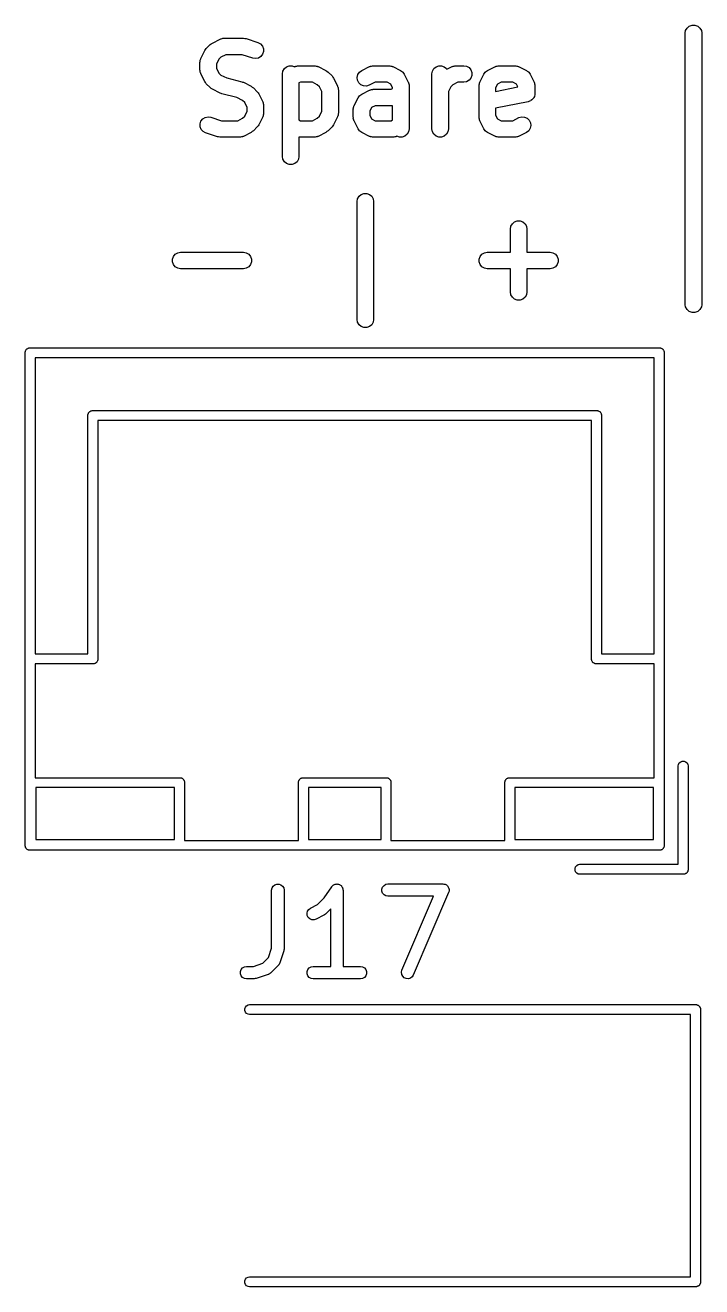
# Model space of a CAD drawing. Extents: x 100.8 to 195, y -113.5 to -35.1.
# Drawn here: x 167.68 to 175.88, y -50.41 to -35.12 of the extents above; entities that cross this region are included whole.
import ezdxf

# ---------------------------------------------------------------- set-up
doc = ezdxf.new("R2010")
doc.units = 0
doc.header["$MEASUREMENT"] = 0
doc.layers.add('BLACK', color=7, linetype='CONTINUOUS')

msp = doc.modelspace()

# ---------------------------------------------------------------- linework, layer by layer
at = {"layer": 'BLACK', "linetype": 'CONTINUOUS'}
for p, q in [((175.68, -35.1853), (175.697, -35.1547)), ((175.697, -35.1547), (175.724, -35.1321)), ((175.724, -35.1321), (175.757, -35.12)), ((175.757, -35.12), (175.793, -35.12)), ((175.793, -35.12), (175.826, -35.1321)), ((175.826, -35.1321), (175.853, -35.1547)), ((175.853, -35.1547), (175.87, -35.1853)), ((169.947, -35.3356), (170.042, -35.2879)), ((170.042, -35.2879), (170.048, -35.2863)), ((170.048, -35.2863), (170.053, -35.2834)), ((170.053, -35.2834), (170.064, -35.2814)), ((170.064, -35.2814), (170.075, -35.278)), ((170.075, -35.278), (170.081, -35.2784)), ((170.081, -35.2784), (170.087, -35.2774)), ((170.087, -35.2774), (170.325, -35.2774)), ((170.325, -35.2774), (170.341, -35.2802)), ((170.341, -35.2802), (170.357, -35.2825)), ((170.357, -35.2825), (170.499, -35.3301)), ((175.675, -35.2113), (175.68, -35.1853)), ((175.675, -38.5087), (175.675, -35.2113)), ((175.87, -35.1853), (175.875, -35.2113)), ((175.875, -35.2113), (175.875, -38.5087)), ((169.807, -35.5231), (169.855, -35.4279)), ((169.855, -35.4279), (169.864, -35.415)), ((169.864, -35.415), (169.873, -35.4019)), ((169.873, -35.4019), (169.921, -35.3543)), ((169.921, -35.3543), (169.934, -35.3451)), ((169.934, -35.3451), (169.947, -35.3356)), ((170.499, -35.3301), (170.53, -35.3467)), ((170.53, -35.3467), (170.553, -35.3727)), ((170.556, -35.4726), (170.534, -35.4998)), ((170.553, -35.3727), (170.566, -35.405)), ((170.567, -35.4397), (170.556, -35.4726)), ((170.566, -35.405), (170.567, -35.4397)), ((169.796, -35.5679), (169.797, -35.5622)), ((169.796, -35.6631), (169.796, -35.5679)), ((169.797, -35.5564), (169.8, -35.5452)), ((169.797, -35.5622), (169.797, -35.5564)), ((169.8, -35.5452), (169.802, -35.5337)), ((169.802, -35.5337), (169.805, -35.5287)), ((169.805, -35.5287), (169.807, -35.5231)), ((170.026, -35.5319), (169.996, -35.5915)), ((169.996, -35.5915), (169.996, -35.6395)), ((170.051, -35.5072), (170.026, -35.5319)), ((170.111, -35.4774), (170.051, -35.5072)), ((170.309, -35.4774), (170.111, -35.4774)), ((170.436, -35.5199), (170.309, -35.4774)), ((170.471, -35.525), (170.436, -35.5199)), ((170.505, -35.518), (170.471, -35.525)), ((170.534, -35.4998), (170.505, -35.518)), ((170.82, -35.6464), (170.846, -35.6241)), ((170.846, -35.6241), (170.879, -35.6122)), ((170.879, -35.6122), (170.914, -35.6122)), ((170.914, -35.6122), (170.943, -35.623)), ((170.943, -35.623), (170.947, -35.6213)), ((170.947, -35.6213), (170.952, -35.6196)), ((170.952, -35.6196), (170.957, -35.6167)), ((170.957, -35.6167), (170.969, -35.6147)), ((170.969, -35.6147), (170.98, -35.6114)), ((170.98, -35.6114), (170.986, -35.6117)), ((170.986, -35.6117), (170.992, -35.6107)), ((170.992, -35.6107), (171.182, -35.6107)), ((171.182, -35.6107), (171.188, -35.6117)), ((171.188, -35.6117), (171.194, -35.6114)), ((171.194, -35.6114), (171.205, -35.6147)), ((171.205, -35.6147), (171.216, -35.6167)), ((171.216, -35.6167), (171.221, -35.6196)), ((171.221, -35.6196), (171.227, -35.6213)), ((171.227, -35.6213), (171.322, -35.6689)), ((171.756, -35.6689), (171.852, -35.6213)), ((171.852, -35.6213), (171.857, -35.6196)), ((171.857, -35.6196), (171.862, -35.6167)), ((171.862, -35.6167), (171.874, -35.6147)), ((171.874, -35.6147), (171.885, -35.6114)), ((171.885, -35.6114), (171.891, -35.6117)), ((171.891, -35.6117), (171.896, -35.6107)), ((171.896, -35.6107), (172.087, -35.6107)), ((172.087, -35.6107), (172.093, -35.6117)), ((172.093, -35.6117), (172.098, -35.6114)), ((172.098, -35.6114), (172.11, -35.6147)), ((172.11, -35.6147), (172.121, -35.6167)), ((172.121, -35.6167), (172.126, -35.6196)), ((172.126, -35.6196), (172.132, -35.6213)), ((172.132, -35.6213), (172.227, -35.6689)), ((172.629, -35.6464), (172.656, -35.6241)), ((172.656, -35.6241), (172.689, -35.6122)), ((172.689, -35.6122), (172.723, -35.6122)), ((172.723, -35.6122), (172.756, -35.6241)), ((172.756, -35.6241), (172.783, -35.6464)), ((172.787, -35.6537), (172.852, -35.6213)), ((172.852, -35.6213), (172.857, -35.6196)), ((172.857, -35.6196), (172.862, -35.6167)), ((172.862, -35.6167), (172.874, -35.6147)), ((172.874, -35.6147), (172.885, -35.6114)), ((172.885, -35.6114), (172.891, -35.6117)), ((172.891, -35.6117), (172.896, -35.6107)), ((172.896, -35.6107), (172.992, -35.6107)), ((172.992, -35.6107), (173.026, -35.6167)), ((173.026, -35.6167), (173.056, -35.6341)), ((173.28, -35.6689), (173.376, -35.6213)), ((173.376, -35.6213), (173.381, -35.6196)), ((173.381, -35.6196), (173.386, -35.6167)), ((173.386, -35.6167), (173.398, -35.6147)), ((173.398, -35.6147), (173.409, -35.6114)), ((173.409, -35.6114), (173.415, -35.6117)), ((173.415, -35.6117), (173.42, -35.6107)), ((173.42, -35.6107), (173.611, -35.6107)), ((173.611, -35.6107), (173.616, -35.6117)), ((173.616, -35.6117), (173.622, -35.6114)), ((173.622, -35.6114), (173.633, -35.6147)), ((173.633, -35.6147), (173.645, -35.6167)), ((173.645, -35.6167), (173.65, -35.6196)), ((173.65, -35.6196), (173.655, -35.6213)), ((173.655, -35.6213), (173.751, -35.6689)), ((169.797, -35.6688), (169.796, -35.6631)), ((169.797, -35.6745), (169.797, -35.6688)), ((169.8, -35.6858), (169.797, -35.6745)), ((169.802, -35.6973), (169.8, -35.6858)), ((169.805, -35.7023), (169.802, -35.6973)), ((169.807, -35.7078), (169.805, -35.7023)), ((169.855, -35.8031), (169.807, -35.7078)), ((169.996, -35.6395), (170.026, -35.6991)), ((170.026, -35.6991), (170.051, -35.7238)), ((170.051, -35.7238), (170.122, -35.7592)), ((170.122, -35.7592), (170.302, -35.8042)), ((170.796, -35.7107), (170.802, -35.6765)), ((170.796, -36.7107), (170.796, -35.7107)), ((170.802, -35.6765), (170.82, -35.6464)), ((171.322, -35.6689), (171.335, -35.6784)), ((171.335, -35.6784), (171.348, -35.6876)), ((171.348, -35.6876), (171.396, -35.7352)), ((171.396, -35.7352), (171.405, -35.7484)), ((171.405, -35.7484), (171.414, -35.7612)), ((171.414, -35.7612), (171.462, -35.8565)), ((171.701, -35.7523), (171.709, -35.7186)), ((171.705, -35.7868), (171.701, -35.7523)), ((171.709, -35.7186), (171.729, -35.6896)), ((171.729, -35.6896), (171.756, -35.6689)), ((172.227, -35.6689), (172.239, -35.6776)), ((172.239, -35.6776), (172.251, -35.6857)), ((172.251, -35.6857), (172.253, -35.6879)), ((172.253, -35.6879), (172.255, -35.6896)), ((172.255, -35.6896), (172.263, -35.7018)), ((172.263, -35.7018), (172.272, -35.7136)), ((172.272, -35.7136), (172.319, -35.8088)), ((172.606, -35.7107), (172.612, -35.6765)), ((172.606, -36.3774), (172.606, -35.7107)), ((172.612, -35.6765), (172.629, -35.6464)), ((172.783, -35.6464), (172.787, -35.6537)), ((173.056, -35.6341), (173.078, -35.6607)), ((173.078, -35.7607), (173.056, -35.7873)), ((173.078, -35.6607), (173.09, -35.6933)), ((173.09, -35.7281), (173.078, -35.7607)), ((173.09, -35.6933), (173.09, -35.7281)), ((173.188, -35.8088), (173.236, -35.7136)), ((173.236, -35.7136), (173.244, -35.7018)), ((173.244, -35.7018), (173.252, -35.6896)), ((173.252, -35.6896), (173.255, -35.6879)), ((173.255, -35.6879), (173.256, -35.6857)), ((173.256, -35.6857), (173.268, -35.6776)), ((173.268, -35.6776), (173.28, -35.6689)), ((173.751, -35.6689), (173.762, -35.6776)), ((173.762, -35.6776), (173.775, -35.6857)), ((173.775, -35.6857), (173.776, -35.6879)), ((173.776, -35.6879), (173.779, -35.6896)), ((173.779, -35.6896), (173.787, -35.7018)), ((173.787, -35.7018), (173.795, -35.7136)), ((173.795, -35.7136), (173.843, -35.8088)), ((169.864, -35.8159), (169.855, -35.8031)), ((169.873, -35.829), (169.864, -35.8159)), ((169.921, -35.8767), (169.873, -35.829)), ((169.934, -35.8858), (169.921, -35.8767)), ((169.947, -35.8954), (169.934, -35.8858)), ((170.042, -35.943), (169.947, -35.8954)), ((170.302, -35.8042), (170.312, -35.8086)), ((170.312, -35.8086), (170.322, -35.8117)), ((170.322, -35.8117), (170.417, -35.8594)), ((170.417, -35.8594), (170.43, -35.8689)), ((170.43, -35.8689), (170.443, -35.8781)), ((170.443, -35.8781), (170.491, -35.9257)), ((170.491, -35.9257), (170.5, -35.9388)), ((171.015, -35.8107), (170.996, -35.8201)), ((170.996, -35.8201), (170.996, -36.268)), ((171.159, -35.8107), (171.015, -35.8107)), ((171.218, -35.8405), (171.159, -35.8107)), ((171.243, -35.8652), (171.218, -35.8405)), ((171.273, -35.9248), (171.243, -35.8652)), ((171.273, -36.1633), (171.273, -35.9248)), ((171.462, -35.8565), (171.464, -35.862)), ((171.464, -35.862), (171.467, -35.867)), ((171.467, -35.867), (171.469, -35.8785)), ((171.469, -35.8785), (171.472, -35.8898)), ((171.472, -35.8898), (171.472, -35.8955)), ((171.472, -35.8955), (171.473, -35.9012)), ((171.473, -35.9012), (171.473, -36.1869)), ((171.721, -35.8179), (171.705, -35.7868)), ((171.746, -35.8418), (171.721, -35.8179)), ((171.778, -35.8556), (171.746, -35.8418)), ((171.756, -35.9546), (171.852, -35.907)), ((171.813, -35.8577), (171.778, -35.8556)), ((171.846, -35.8478), (171.813, -35.8577)), ((171.92, -35.8107), (171.846, -35.8478)), ((171.852, -35.907), (171.857, -35.9053)), ((171.857, -35.9053), (171.862, -35.9025)), ((171.862, -35.9025), (171.874, -35.9004)), ((171.874, -35.9004), (171.885, -35.8971)), ((171.885, -35.8971), (171.891, -35.8974)), ((171.891, -35.8974), (171.896, -35.8964)), ((171.896, -35.8964), (172.111, -35.8964)), ((172.063, -35.8107), (171.92, -35.8107)), ((172.108, -35.8329), (172.063, -35.8107)), ((172.13, -35.8772), (172.108, -35.8329)), ((172.111, -35.8964), (172.13, -35.887)), ((172.13, -35.887), (172.13, -35.8772)), ((172.319, -35.8088), (172.321, -35.8144)), ((172.321, -35.8144), (172.324, -35.8194)), ((172.324, -35.8194), (172.326, -35.8309)), ((172.326, -35.8309), (172.329, -35.8421)), ((172.329, -35.8421), (172.329, -35.8479)), ((172.329, -35.8479), (172.33, -35.8536)), ((172.33, -35.8536), (172.33, -36.3774)), ((172.836, -35.8652), (172.806, -35.9248)), ((172.806, -35.9248), (172.806, -36.3774)), ((172.86, -35.8405), (172.836, -35.8652)), ((172.92, -35.8107), (172.86, -35.8405)), ((172.992, -35.8107), (172.92, -35.8107)), ((173.026, -35.8047), (172.992, -35.8107)), ((173.056, -35.7873), (173.026, -35.8047)), ((173.177, -35.8536), (173.178, -35.8479)), ((173.177, -36.2345), (173.177, -35.8536)), ((173.178, -35.8421), (173.181, -35.8309)), ((173.178, -35.8479), (173.178, -35.8421)), ((173.181, -35.8309), (173.183, -35.8194)), ((173.183, -35.8194), (173.186, -35.8144)), ((173.186, -35.8144), (173.188, -35.8088)), ((173.4, -35.8329), (173.377, -35.8772)), ((173.377, -35.9221), (173.649, -35.8678)), ((173.377, -35.8772), (173.377, -35.9221)), ((173.444, -35.8107), (173.4, -35.8329)), ((173.587, -35.8107), (173.444, -35.8107)), ((173.631, -35.8329), (173.587, -35.8107)), ((173.649, -35.8678), (173.631, -35.8329)), ((173.843, -35.8088), (173.845, -35.8144)), ((173.845, -35.8144), (173.848, -35.8194)), ((173.848, -35.8194), (173.85, -35.8309)), ((173.85, -35.8309), (173.853, -35.8421)), ((173.853, -35.8421), (173.853, -35.8479)), ((173.853, -35.8479), (173.854, -35.8536)), ((173.854, -35.8536), (173.854, -35.9488)), ((170.053, -35.9461), (170.042, -35.943)), ((170.063, -35.9506), (170.053, -35.9461)), ((170.242, -35.9955), (170.063, -35.9506)), ((170.313, -36.031), (170.242, -35.9955)), ((170.338, -36.0557), (170.313, -36.031)), ((170.368, -36.1153), (170.338, -36.0557)), ((170.5, -35.9388), (170.51, -35.9517)), ((170.51, -35.9517), (170.557, -36.0469)), ((170.557, -36.0469), (170.559, -36.0525)), ((170.559, -36.0525), (170.562, -36.0575)), ((170.562, -36.0575), (170.564, -36.069)), ((170.564, -36.069), (170.567, -36.0802)), ((170.567, -36.0802), (170.567, -36.086)), ((171.664, -36.0946), (171.712, -35.9993)), ((171.712, -35.9993), (171.72, -35.9875)), ((171.72, -35.9875), (171.729, -35.9753)), ((171.729, -35.9753), (171.731, -35.9736)), ((171.731, -35.9736), (171.732, -35.9714)), ((171.732, -35.9714), (171.745, -35.9633)), ((171.745, -35.9633), (171.756, -35.9546)), ((173.773, -36.0469), (173.377, -36.126)), ((173.788, -36.041), (173.773, -36.0469)), ((173.804, -36.0354), (173.788, -36.041)), ((173.806, -36.0342), (173.804, -36.0347)), ((173.804, -36.0347), (173.804, -36.0354)), ((173.818, -36.0235), (173.806, -36.0342)), ((173.83, -36.0131), (173.818, -36.0235)), ((173.831, -36.0121), (173.83, -36.0131)), ((173.832, -36.0113), (173.831, -36.0121)), ((173.839, -35.997), (173.832, -36.0113)), ((173.848, -35.983), (173.839, -35.997)), ((173.851, -35.9648), (173.848, -35.9809)), ((173.848, -35.9809), (173.848, -35.9819)), ((173.848, -35.9819), (173.848, -35.983)), ((173.854, -35.9488), (173.851, -35.9648)), ((169.83, -36.2549), (169.86, -36.2368)), ((169.86, -36.2368), (169.894, -36.2298)), ((169.894, -36.2298), (169.928, -36.2349)), ((169.928, -36.2349), (170.056, -36.2774)), ((170.313, -36.2476), (170.338, -36.2229)), ((170.338, -36.2229), (170.368, -36.1633)), ((170.368, -36.1633), (170.368, -36.1153)), ((170.557, -36.2316), (170.51, -36.3269)), ((170.559, -36.2261), (170.557, -36.2316)), ((170.562, -36.2211), (170.559, -36.2261)), ((170.564, -36.2096), (170.562, -36.2211)), ((170.567, -36.1983), (170.564, -36.2096)), ((170.567, -36.086), (170.568, -36.0917)), ((170.568, -36.1869), (170.567, -36.1926)), ((170.567, -36.1926), (170.567, -36.1983)), ((170.568, -36.0917), (170.568, -36.1869)), ((171.218, -36.2476), (171.243, -36.2229)), ((171.243, -36.2229), (171.273, -36.1633)), ((171.462, -36.2316), (171.414, -36.3269)), ((171.464, -36.2261), (171.462, -36.2316)), ((171.467, -36.2211), (171.464, -36.2261)), ((171.469, -36.2096), (171.467, -36.2211)), ((171.472, -36.1983), (171.469, -36.2096)), ((171.473, -36.1869), (171.472, -36.1926)), ((171.472, -36.1926), (171.472, -36.1983)), ((171.654, -36.1279), (171.658, -36.1166)), ((171.655, -36.1336), (171.654, -36.1279)), ((171.654, -36.1393), (171.655, -36.1336)), ((171.654, -36.2345), (171.654, -36.1393)), ((171.655, -36.2402), (171.654, -36.2345)), ((171.658, -36.1166), (171.66, -36.1051)), ((171.66, -36.1051), (171.662, -36.1001)), ((171.662, -36.1001), (171.664, -36.0946)), ((171.876, -36.1186), (171.854, -36.1629)), ((171.854, -36.1629), (171.854, -36.2109)), ((171.854, -36.2109), (171.876, -36.2552)), ((171.92, -36.0964), (171.876, -36.1186)), ((172.13, -36.0964), (171.92, -36.0964)), ((172.13, -36.268), (172.13, -36.0964)), ((173.178, -36.2402), (173.177, -36.2345)), ((173.377, -36.126), (173.377, -36.2109)), ((173.377, -36.2109), (173.4, -36.2552)), ((173.661, -36.2403), (173.695, -36.2304)), ((173.695, -36.2304), (173.729, -36.2325)), ((173.729, -36.2325), (173.761, -36.2463)), ((169.798, -36.3151), (169.808, -36.2821)), ((169.798, -36.3498), (169.798, -36.3151)), ((169.811, -36.3821), (169.798, -36.3498)), ((169.808, -36.2821), (169.83, -36.2549)), ((169.834, -36.4081), (169.811, -36.3821)), ((170.056, -36.2774), (170.254, -36.2774)), ((170.254, -36.2774), (170.313, -36.2476)), ((170.491, -36.3529), (170.443, -36.4005)), ((170.5, -36.3397), (170.491, -36.3529)), ((170.51, -36.3269), (170.5, -36.3397)), ((170.996, -36.268), (171.015, -36.2774)), ((171.015, -36.2774), (171.159, -36.2774)), ((171.159, -36.2774), (171.218, -36.2476)), ((171.396, -36.3529), (171.348, -36.4005)), ((171.405, -36.3397), (171.396, -36.3529)), ((171.414, -36.3269), (171.405, -36.3397)), ((171.654, -36.246), (171.655, -36.2402)), ((171.658, -36.2572), (171.654, -36.246)), ((171.66, -36.2687), (171.658, -36.2572)), ((171.662, -36.2737), (171.66, -36.2687)), ((171.664, -36.2792), (171.662, -36.2737)), ((171.712, -36.3745), (171.664, -36.2792)), ((171.72, -36.3863), (171.712, -36.3745)), ((171.729, -36.3985), (171.72, -36.3863)), ((171.876, -36.2552), (171.92, -36.2774)), ((171.92, -36.2774), (172.111, -36.2774)), ((172.111, -36.2774), (172.13, -36.268)), ((172.33, -36.3774), (172.324, -36.4116)), ((172.612, -36.4116), (172.606, -36.3774)), ((172.806, -36.3774), (172.8, -36.4116)), ((173.178, -36.246), (173.178, -36.2402)), ((173.181, -36.2572), (173.178, -36.246)), ((173.183, -36.2687), (173.181, -36.2572)), ((173.186, -36.2737), (173.183, -36.2687)), ((173.188, -36.2792), (173.186, -36.2737)), ((173.236, -36.3745), (173.188, -36.2792)), ((173.244, -36.3863), (173.236, -36.3745)), ((173.252, -36.3985), (173.244, -36.3863)), ((173.4, -36.2552), (173.444, -36.2774)), ((173.444, -36.2774), (173.587, -36.2774)), ((173.587, -36.2774), (173.661, -36.2403)), ((173.761, -36.2463), (173.786, -36.2702)), ((173.798, -36.3695), (173.779, -36.3985)), ((173.786, -36.2702), (173.802, -36.3013)), ((173.806, -36.3358), (173.798, -36.3695)), ((173.802, -36.3013), (173.806, -36.3358)), ((169.865, -36.4246), (169.834, -36.4081)), ((170.008, -36.4722), (169.865, -36.4246)), ((170.023, -36.4746), (170.008, -36.4722)), ((170.039, -36.4774), (170.023, -36.4746)), ((170.277, -36.4774), (170.039, -36.4774)), ((170.283, -36.4764), (170.277, -36.4774)), ((170.289, -36.4767), (170.283, -36.4764)), ((170.3, -36.4734), (170.289, -36.4767)), ((170.312, -36.4713), (170.3, -36.4734)), ((170.317, -36.4685), (170.312, -36.4713)), ((170.322, -36.4668), (170.317, -36.4685)), ((170.417, -36.4192), (170.322, -36.4668)), ((170.43, -36.4097), (170.417, -36.4192)), ((170.443, -36.4005), (170.43, -36.4097)), ((171.182, -36.4774), (170.996, -36.4774)), ((170.996, -36.4774), (170.996, -36.7107)), ((171.188, -36.4764), (171.182, -36.4774)), ((171.194, -36.4767), (171.188, -36.4764)), ((171.205, -36.4734), (171.194, -36.4767)), ((171.216, -36.4713), (171.205, -36.4734)), ((171.221, -36.4685), (171.216, -36.4713)), ((171.227, -36.4668), (171.221, -36.4685)), ((171.322, -36.4192), (171.227, -36.4668)), ((171.335, -36.4097), (171.322, -36.4192)), ((171.348, -36.4005), (171.335, -36.4097)), ((171.731, -36.4002), (171.729, -36.3985)), ((171.732, -36.4024), (171.731, -36.4002)), ((171.745, -36.4105), (171.732, -36.4024)), ((171.756, -36.4192), (171.745, -36.4105)), ((171.852, -36.4668), (171.756, -36.4192)), ((171.857, -36.4685), (171.852, -36.4668)), ((171.862, -36.4713), (171.857, -36.4685)), ((171.874, -36.4734), (171.862, -36.4713)), ((171.885, -36.4767), (171.874, -36.4734)), ((171.891, -36.4764), (171.885, -36.4767)), ((171.896, -36.4774), (171.891, -36.4764)), ((172.135, -36.4774), (171.896, -36.4774)), ((172.14, -36.4764), (172.135, -36.4774)), ((172.146, -36.4767), (172.14, -36.4764)), ((172.157, -36.4734), (172.146, -36.4767)), ((172.169, -36.4713), (172.157, -36.4734)), ((172.174, -36.4685), (172.169, -36.4713)), ((172.179, -36.4668), (172.174, -36.4685)), ((172.183, -36.4651), (172.179, -36.4668)), ((172.212, -36.4759), (172.183, -36.4651)), ((172.247, -36.4759), (172.212, -36.4759)), ((172.28, -36.464), (172.247, -36.4759)), ((172.306, -36.4417), (172.28, -36.464)), ((172.324, -36.4116), (172.306, -36.4417)), ((172.629, -36.4417), (172.612, -36.4116)), ((172.656, -36.464), (172.629, -36.4417)), ((172.689, -36.4759), (172.656, -36.464)), ((172.723, -36.4759), (172.689, -36.4759)), ((172.756, -36.464), (172.723, -36.4759)), ((172.783, -36.4417), (172.756, -36.464)), ((172.8, -36.4116), (172.783, -36.4417)), ((173.255, -36.4002), (173.252, -36.3985)), ((173.256, -36.4024), (173.255, -36.4002)), ((173.268, -36.4105), (173.256, -36.4024)), ((173.28, -36.4192), (173.268, -36.4105)), ((173.376, -36.4668), (173.28, -36.4192)), ((173.381, -36.4685), (173.376, -36.4668)), ((173.386, -36.4713), (173.381, -36.4685)), ((173.398, -36.4734), (173.386, -36.4713)), ((173.409, -36.4767), (173.398, -36.4734)), ((173.415, -36.4764), (173.409, -36.4767)), ((173.42, -36.4774), (173.415, -36.4764)), ((173.611, -36.4774), (173.42, -36.4774)), ((173.616, -36.4764), (173.611, -36.4774)), ((173.622, -36.4767), (173.616, -36.4764)), ((173.633, -36.4734), (173.622, -36.4767)), ((173.645, -36.4713), (173.633, -36.4734)), ((173.65, -36.4685), (173.645, -36.4713)), ((173.655, -36.4668), (173.65, -36.4685)), ((173.751, -36.4192), (173.655, -36.4668)), ((173.779, -36.3985), (173.751, -36.4192)), ((170.802, -36.7449), (170.796, -36.7107)), ((170.82, -36.775), (170.802, -36.7449)), ((170.846, -36.7973), (170.82, -36.775)), ((170.879, -36.8092), (170.846, -36.7973)), ((170.914, -36.8092), (170.879, -36.8092)), ((170.946, -36.7973), (170.914, -36.8092)), ((170.973, -36.775), (170.946, -36.7973)), ((170.99, -36.7449), (170.973, -36.775)), ((170.996, -36.7107), (170.99, -36.7449)), ((171.7, -37.2571), (171.706, -37.2229)), ((171.7, -38.6857), (171.7, -37.2571)), ((171.706, -37.2229), (171.723, -37.1929)), ((171.723, -37.1929), (171.75, -37.1705)), ((171.75, -37.1705), (171.783, -37.1587)), ((171.783, -37.1587), (171.817, -37.1587)), ((171.817, -37.1587), (171.85, -37.1705)), ((171.85, -37.1705), (171.877, -37.1929)), ((171.877, -37.1929), (171.894, -37.2229)), ((171.894, -37.2229), (171.9, -37.2571)), ((171.9, -37.2571), (171.9, -38.6857)), ((173.557, -37.5905), (173.563, -37.5563)), ((173.557, -37.8714), (173.557, -37.5905)), ((173.563, -37.5563), (173.581, -37.5262)), ((173.581, -37.5262), (173.607, -37.5039)), ((173.607, -37.5039), (173.64, -37.492)), ((173.64, -37.492), (173.675, -37.492)), ((173.675, -37.492), (173.707, -37.5039)), ((173.707, -37.5039), (173.734, -37.5262)), ((173.734, -37.5262), (173.751, -37.5563)), ((173.751, -37.5563), (173.757, -37.5905)), ((173.757, -37.5905), (173.757, -37.8714)), ((169.475, -37.9214), (169.498, -37.8948)), ((169.498, -37.8948), (169.528, -37.8775)), ((169.528, -37.8775), (169.562, -37.8714)), ((169.562, -37.8714), (170.324, -37.8714)), ((170.324, -37.8714), (170.358, -37.8775)), ((170.358, -37.8775), (170.388, -37.8948)), ((170.388, -37.8948), (170.41, -37.9214)), ((173.19, -37.9214), (173.212, -37.8948)), ((173.212, -37.8948), (173.242, -37.8775)), ((173.242, -37.8775), (173.276, -37.8714)), ((173.276, -37.8714), (173.557, -37.8714)), ((173.757, -37.8714), (174.038, -37.8714)), ((174.038, -37.8714), (174.072, -37.8775)), ((174.072, -37.8775), (174.102, -37.8948)), ((174.102, -37.8948), (174.125, -37.9214)), ((169.463, -37.9541), (169.475, -37.9214)), ((169.463, -37.9888), (169.463, -37.9541)), ((169.475, -38.0214), (169.463, -37.9888)), ((169.498, -38.048), (169.475, -38.0214)), ((169.528, -38.0654), (169.498, -38.048)), ((169.562, -38.0714), (169.528, -38.0654)), ((170.324, -38.0714), (169.562, -38.0714)), ((170.358, -38.0654), (170.324, -38.0714)), ((170.388, -38.048), (170.358, -38.0654)), ((170.41, -38.0214), (170.388, -38.048)), ((170.41, -37.9214), (170.422, -37.9541)), ((170.422, -37.9888), (170.41, -38.0214)), ((170.422, -37.9541), (170.422, -37.9888)), ((173.178, -37.9541), (173.19, -37.9214)), ((173.178, -37.9888), (173.178, -37.9541)), ((173.19, -38.0214), (173.178, -37.9888)), ((173.212, -38.048), (173.19, -38.0214)), ((173.242, -38.0654), (173.212, -38.048)), ((173.276, -38.0714), (173.242, -38.0654)), ((173.557, -38.0714), (173.276, -38.0714)), ((173.557, -38.3524), (173.557, -38.0714)), ((174.038, -38.0714), (173.757, -38.0714)), ((173.757, -38.0714), (173.757, -38.3524)), ((174.072, -38.0654), (174.038, -38.0714)), ((174.102, -38.048), (174.072, -38.0654)), ((174.125, -38.0214), (174.102, -38.048)), ((174.125, -37.9214), (174.137, -37.9541)), ((174.137, -37.9888), (174.125, -38.0214)), ((174.137, -37.9541), (174.137, -37.9888)), ((173.563, -38.3866), (173.557, -38.3524)), ((173.757, -38.3524), (173.751, -38.3866)), ((173.581, -38.4167), (173.563, -38.3866)), ((173.607, -38.439), (173.581, -38.4167)), ((173.64, -38.4509), (173.607, -38.439)), ((173.675, -38.4509), (173.64, -38.4509)), ((173.707, -38.439), (173.675, -38.4509)), ((173.734, -38.4167), (173.707, -38.439)), ((173.751, -38.3866), (173.734, -38.4167)), ((175.68, -38.5347), (175.675, -38.5087)), ((175.875, -38.5087), (175.87, -38.5347)), ((175.697, -38.5653), (175.68, -38.5347)), ((175.724, -38.5879), (175.697, -38.5653)), ((175.757, -38.6), (175.724, -38.5879)), ((175.793, -38.6), (175.757, -38.6)), ((175.826, -38.5879), (175.793, -38.6)), ((175.853, -38.5653), (175.826, -38.5879)), ((175.87, -38.5347), (175.853, -38.5653)), ((171.706, -38.7199), (171.7, -38.6857)), ((171.723, -38.75), (171.706, -38.7199)), ((171.75, -38.7723), (171.723, -38.75)), ((171.783, -38.7842), (171.75, -38.7723)), ((171.817, -38.7842), (171.783, -38.7842)), ((171.85, -38.7723), (171.817, -38.7842)), ((171.877, -38.75), (171.85, -38.7723)), ((171.894, -38.7199), (171.877, -38.75)), ((171.9, -38.6857), (171.894, -38.7199)), ((167.68, -39.0794), (167.682, -39.0744)), ((167.68, -39.0847), (167.68, -39.0794)), ((167.68, -39.0848), (167.68, -39.0847)), ((167.68, -45.0494), (167.68, -39.0848)), ((167.682, -39.0744), (167.683, -39.0692)), ((167.683, -39.0692), (167.685, -39.0645)), ((167.685, -39.0645), (167.687, -39.0595)), ((167.687, -39.0595), (167.691, -39.0555)), ((167.691, -39.0555), (167.693, -39.0508)), ((167.693, -39.0508), (167.697, -39.0474)), ((167.697, -39.0474), (167.701, -39.0433)), ((167.701, -39.0433), (167.705, -39.0407)), ((167.705, -39.0407), (167.71, -39.0372)), ((167.71, -39.0372), (167.715, -39.0354)), ((167.715, -39.0354), (167.719, -39.0327)), ((167.719, -39.0327), (167.724, -39.0318)), ((167.724, -39.0318), (167.729, -39.03)), ((167.729, -39.03), (167.735, -39.03)), ((167.735, -39.03), (167.735, -39.03)), ((167.735, -39.03), (175.365, -39.03)), ((175.365, -39.03), (175.371, -39.03)), ((175.365, -39.03), (175.365, -39.03)), ((175.371, -39.03), (175.376, -39.0318)), ((175.376, -39.0318), (175.381, -39.0327)), ((175.381, -39.0327), (175.385, -39.0354)), ((175.385, -39.0354), (175.39, -39.0372)), ((175.39, -39.0372), (175.395, -39.0407)), ((175.395, -39.0407), (175.399, -39.0433)), ((175.399, -39.0433), (175.403, -39.0474)), ((175.403, -39.0474), (175.407, -39.0508)), ((175.407, -39.0508), (175.409, -39.0555)), ((175.409, -39.0555), (175.413, -39.0595)), ((175.413, -39.0595), (175.415, -39.0645)), ((175.415, -39.0645), (175.417, -39.0692)), ((175.417, -39.0692), (175.418, -39.0744)), ((175.418, -39.0744), (175.42, -39.0794)), ((175.42, -39.0794), (175.42, -39.0847)), ((175.42, -39.0847), (175.42, -39.0848)), ((175.42, -39.0848), (175.42, -45.0652)), ((175.3, -39.15), (167.8, -39.15)), ((167.8, -39.15), (167.8, -42.74)), ((175.3, -42.74), (175.3, -39.15)), ((168.44, -39.8394), (168.442, -39.8344)), ((168.44, -39.8448), (168.44, -39.8394)), ((168.44, -42.74), (168.44, -39.8448)), ((168.442, -39.8344), (168.443, -39.8292)), ((168.443, -39.8292), (168.445, -39.8246)), ((168.445, -39.8246), (168.447, -39.8195)), ((168.447, -39.8195), (168.451, -39.8154)), ((168.451, -39.8154), (168.453, -39.8108)), ((168.453, -39.8108), (168.457, -39.8074)), ((168.457, -39.8074), (168.461, -39.8033)), ((168.461, -39.8033), (168.465, -39.8007)), ((168.465, -39.8007), (168.47, -39.7972)), ((168.47, -39.7972), (168.475, -39.7954)), ((168.475, -39.7954), (168.479, -39.7927)), ((168.479, -39.7927), (168.484, -39.7918)), ((168.484, -39.7918), (168.489, -39.79)), ((168.489, -39.79), (168.495, -39.79)), ((168.495, -39.79), (168.495, -39.79)), ((168.495, -39.79), (174.605, -39.79)), ((174.605, -39.79), (174.611, -39.79)), ((174.605, -39.79), (174.605, -39.79)), ((174.611, -39.79), (174.616, -39.7918)), ((174.616, -39.7918), (174.621, -39.7927)), ((174.621, -39.7927), (174.625, -39.7954)), ((174.625, -39.7954), (174.63, -39.7972)), ((174.63, -39.7972), (174.635, -39.8007)), ((174.635, -39.8007), (174.639, -39.8033)), ((174.639, -39.8033), (174.643, -39.8074)), ((174.643, -39.8074), (174.647, -39.8108)), ((174.647, -39.8108), (174.649, -39.8155)), ((174.649, -39.8155), (174.653, -39.8195)), ((174.653, -39.8195), (174.655, -39.8245)), ((174.655, -39.8245), (174.657, -39.8292)), ((174.657, -39.8292), (174.658, -39.8344)), ((174.658, -39.8344), (174.66, -39.8394)), ((174.66, -39.8394), (174.66, -39.8447)), ((174.66, -39.8447), (174.66, -39.8448)), ((174.66, -39.8448), (174.66, -42.74)), ((174.54, -39.91), (168.56, -39.91)), ((168.56, -39.91), (168.56, -42.8052)), ((174.54, -42.8052), (174.54, -39.91)), ((167.8, -42.74), (168.44, -42.74)), ((168.56, -42.8106), (168.558, -42.8156)), ((168.56, -42.8052), (168.56, -42.8053)), ((168.56, -42.8053), (168.56, -42.8106)), ((174.54, -42.8053), (174.54, -42.8052)), ((174.54, -42.8106), (174.54, -42.8053)), ((174.542, -42.8156), (174.54, -42.8106)), ((174.66, -42.74), (175.3, -42.74)), ((168.505, -42.86), (167.8, -42.86)), ((167.8, -42.86), (167.8, -44.24)), ((168.511, -42.86), (168.505, -42.86)), ((168.505, -42.86), (168.505, -42.86)), ((168.516, -42.8582), (168.511, -42.86)), ((168.521, -42.8573), (168.516, -42.8582)), ((168.525, -42.8546), (168.521, -42.8573)), ((168.53, -42.8528), (168.525, -42.8546)), ((168.535, -42.8493), (168.53, -42.8528)), ((168.539, -42.8467), (168.535, -42.8493)), ((168.543, -42.8426), (168.539, -42.8467)), ((168.547, -42.8392), (168.543, -42.8426)), ((168.549, -42.8345), (168.547, -42.8392)), ((168.553, -42.8305), (168.549, -42.8345)), ((168.555, -42.8255), (168.553, -42.8305)), ((168.557, -42.8208), (168.555, -42.8255)), ((168.558, -42.8156), (168.557, -42.8208)), ((174.543, -42.8208), (174.542, -42.8156)), ((174.545, -42.8255), (174.543, -42.8208)), ((174.547, -42.8305), (174.545, -42.8255)), ((174.551, -42.8345), (174.547, -42.8305)), ((174.553, -42.8392), (174.551, -42.8345)), ((174.557, -42.8426), (174.553, -42.8392)), ((174.561, -42.8467), (174.557, -42.8426)), ((174.565, -42.8493), (174.561, -42.8467)), ((174.57, -42.8528), (174.565, -42.8493)), ((174.575, -42.8546), (174.57, -42.8528)), ((174.579, -42.8573), (174.575, -42.8546)), ((174.584, -42.8582), (174.579, -42.8573)), ((174.589, -42.86), (174.584, -42.8582)), ((174.595, -42.86), (174.589, -42.86)), ((175.3, -42.86), (174.595, -42.86)), ((174.595, -42.86), (174.595, -42.86)), ((175.3, -44.24), (175.3, -42.86)), ((175.59, -44.0948), (175.593, -44.0792)), ((175.59, -45.29), (175.59, -44.0948)), ((175.593, -44.0792), (175.603, -44.0608)), ((175.603, -44.0608), (175.62, -44.0472)), ((175.62, -44.0472), (175.639, -44.04)), ((175.639, -44.04), (175.661, -44.04)), ((175.661, -44.04), (175.68, -44.0472)), ((175.68, -44.0472), (175.697, -44.0608)), ((175.697, -44.0608), (175.707, -44.0792)), ((175.707, -44.0792), (175.71, -44.0948)), ((175.71, -44.0948), (175.71, -45.3552)), ((167.8, -44.24), (169.555, -44.24)), ((169.555, -44.24), (169.555, -44.24)), ((169.555, -44.24), (169.561, -44.24)), ((169.561, -44.24), (169.566, -44.2418)), ((169.566, -44.2418), (169.571, -44.2427)), ((169.571, -44.2427), (169.575, -44.2454)), ((169.575, -44.2454), (169.58, -44.2472)), ((169.58, -44.2472), (169.585, -44.2507)), ((169.585, -44.2507), (169.589, -44.2533)), ((169.589, -44.2533), (169.593, -44.2574)), ((169.593, -44.2574), (169.597, -44.2608)), ((169.597, -44.2608), (169.599, -44.2655)), ((169.599, -44.2655), (169.603, -44.2695)), ((169.603, -44.2695), (169.605, -44.2745)), ((169.605, -44.2745), (169.607, -44.2792)), ((169.607, -44.2792), (169.608, -44.2844)), ((169.608, -44.2844), (169.61, -44.2894)), ((169.61, -44.2894), (169.61, -44.2947)), ((169.61, -44.2947), (169.61, -44.2948)), ((169.61, -44.2948), (169.61, -45)), ((170.99, -44.2894), (170.992, -44.2844)), ((170.99, -44.2947), (170.99, -44.2894)), ((170.99, -44.2948), (170.99, -44.2947)), ((170.99, -45), (170.99, -44.2948)), ((170.992, -44.2844), (170.993, -44.2792)), ((170.993, -44.2792), (170.995, -44.2745)), ((170.995, -44.2745), (170.997, -44.2695)), ((170.997, -44.2695), (171.001, -44.2655)), ((171.001, -44.2655), (171.003, -44.2608)), ((171.003, -44.2608), (171.007, -44.2574)), ((171.007, -44.2574), (171.011, -44.2533)), ((171.011, -44.2533), (171.015, -44.2507)), ((171.015, -44.2507), (171.02, -44.2472)), ((171.02, -44.2472), (171.025, -44.2454)), ((171.025, -44.2454), (171.029, -44.2427)), ((171.029, -44.2427), (171.034, -44.2418)), ((171.034, -44.2418), (171.039, -44.24)), ((171.039, -44.24), (171.045, -44.24)), ((171.045, -44.24), (171.045, -44.24)), ((171.045, -44.24), (172.055, -44.24)), ((172.055, -44.24), (172.055, -44.24)), ((172.055, -44.24), (172.061, -44.24)), ((172.061, -44.24), (172.066, -44.2418)), ((172.066, -44.2418), (172.071, -44.2427)), ((172.071, -44.2427), (172.075, -44.2454)), ((172.075, -44.2454), (172.08, -44.2472)), ((172.08, -44.2472), (172.085, -44.2507)), ((172.085, -44.2507), (172.089, -44.2533)), ((172.089, -44.2533), (172.093, -44.2574)), ((172.093, -44.2574), (172.097, -44.2608)), ((172.097, -44.2608), (172.099, -44.2655)), ((172.099, -44.2655), (172.103, -44.2695)), ((172.103, -44.2695), (172.105, -44.2745)), ((172.105, -44.2745), (172.107, -44.2792)), ((172.107, -44.2792), (172.108, -44.2844)), ((172.108, -44.2844), (172.11, -44.2894)), ((172.11, -44.2894), (172.11, -44.2947)), ((172.11, -44.2947), (172.11, -44.2948)), ((172.11, -44.2948), (172.11, -45)), ((173.49, -44.2894), (173.492, -44.2844)), ((173.49, -44.2947), (173.49, -44.2894)), ((173.49, -44.2948), (173.49, -44.2947)), ((173.49, -45), (173.49, -44.2948)), ((173.492, -44.2844), (173.493, -44.2792)), ((173.493, -44.2792), (173.495, -44.2745)), ((173.495, -44.2745), (173.497, -44.2695)), ((173.497, -44.2695), (173.501, -44.2655)), ((173.501, -44.2655), (173.503, -44.2608)), ((173.503, -44.2608), (173.507, -44.2574)), ((173.507, -44.2574), (173.511, -44.2533)), ((173.511, -44.2533), (173.515, -44.2507)), ((173.515, -44.2507), (173.52, -44.2472)), ((173.52, -44.2472), (173.525, -44.2454)), ((173.525, -44.2454), (173.529, -44.2427)), ((173.529, -44.2427), (173.534, -44.2418)), ((173.534, -44.2418), (173.539, -44.24)), ((173.539, -44.24), (173.545, -44.24)), ((173.545, -44.24), (173.545, -44.24)), ((173.545, -44.24), (175.3, -44.24)), ((167.81, -44.36), (167.81, -44.99)), ((169.49, -44.36), (167.81, -44.36)), ((169.49, -44.99), (169.49, -44.36)), ((171.11, -44.36), (171.11, -44.99)), ((171.99, -44.36), (171.11, -44.36)), ((171.99, -44.99), (171.99, -44.36)), ((173.61, -44.36), (173.61, -44.99)), ((175.29, -44.36), (173.61, -44.36)), ((175.29, -44.99), (175.29, -44.36)), ((167.68, -45.0706), (167.68, -45.0494)), ((167.682, -45.0756), (167.68, -45.0706)), ((167.683, -45.0808), (167.682, -45.0756)), ((167.685, -45.0854), (167.683, -45.0808)), ((167.687, -45.0905), (167.685, -45.0854)), ((167.691, -45.0945), (167.687, -45.0905)), ((167.693, -45.0992), (167.691, -45.0945)), ((167.697, -45.1026), (167.693, -45.0992)), ((167.701, -45.1067), (167.697, -45.1026)), ((167.81, -44.99), (169.49, -44.99)), ((169.61, -45), (170.99, -45)), ((171.11, -44.99), (171.99, -44.99)), ((172.11, -45), (173.49, -45)), ((173.61, -44.99), (175.29, -44.99)), ((175.403, -45.1026), (175.399, -45.1067)), ((175.407, -45.0992), (175.403, -45.1026)), ((175.409, -45.0945), (175.407, -45.0992)), ((175.413, -45.0905), (175.409, -45.0945)), ((175.415, -45.0855), (175.413, -45.0905)), ((175.417, -45.0808), (175.415, -45.0855)), ((175.418, -45.0756), (175.417, -45.0808)), ((175.42, -45.0706), (175.418, -45.0756)), ((175.42, -45.0652), (175.42, -45.0653)), ((175.42, -45.0653), (175.42, -45.0706)), ((167.705, -45.1093), (167.701, -45.1067)), ((167.71, -45.1128), (167.705, -45.1093)), ((167.715, -45.1146), (167.71, -45.1128)), ((167.719, -45.1173), (167.715, -45.1146)), ((167.724, -45.1182), (167.719, -45.1173)), ((167.729, -45.12), (167.724, -45.1182)), ((167.735, -45.12), (167.729, -45.12)), ((175.365, -45.12), (167.735, -45.12)), ((167.735, -45.12), (167.735, -45.12)), ((175.371, -45.12), (175.365, -45.12)), ((175.365, -45.12), (175.365, -45.12)), ((175.376, -45.1182), (175.371, -45.12)), ((175.381, -45.1173), (175.376, -45.1182)), ((175.385, -45.1146), (175.381, -45.1173)), ((175.39, -45.1128), (175.385, -45.1146)), ((175.395, -45.1093), (175.39, -45.1128)), ((175.399, -45.1067), (175.395, -45.1093)), ((174.34, -45.3394), (174.347, -45.3195)), ((174.34, -45.3606), (174.34, -45.3394)), ((174.347, -45.3805), (174.34, -45.3606)), ((174.347, -45.3195), (174.361, -45.3033)), ((174.361, -45.3967), (174.347, -45.3805)), ((174.361, -45.3033), (174.379, -45.2927)), ((174.379, -45.4073), (174.361, -45.3967)), ((174.379, -45.2927), (174.395, -45.29)), ((174.395, -45.41), (174.379, -45.4073)), ((174.395, -45.29), (175.59, -45.29)), ((175.655, -45.41), (174.395, -45.41)), ((175.661, -45.41), (175.655, -45.41)), ((175.655, -45.41), (175.655, -45.41)), ((175.666, -45.4082), (175.661, -45.41)), ((175.671, -45.4073), (175.666, -45.4082)), ((175.675, -45.4046), (175.671, -45.4073)), ((175.68, -45.4028), (175.675, -45.4046)), ((175.685, -45.3993), (175.68, -45.4028)), ((175.689, -45.3967), (175.685, -45.3993)), ((175.693, -45.3926), (175.689, -45.3967)), ((175.697, -45.3892), (175.693, -45.3926)), ((175.699, -45.3845), (175.697, -45.3892)), ((175.703, -45.3805), (175.699, -45.3845)), ((175.705, -45.3755), (175.703, -45.3805)), ((175.707, -45.3708), (175.705, -45.3755)), ((175.708, -45.3656), (175.707, -45.3708)), ((175.71, -45.3606), (175.708, -45.3656)), ((175.71, -45.3552), (175.71, -45.3553)), ((175.71, -45.3553), (175.71, -45.3606)), ((170.67, -45.5767), (170.683, -45.5542)), ((170.683, -45.5542), (170.703, -45.5374)), ((170.703, -45.5374), (170.727, -45.5285)), ((170.727, -45.5285), (170.754, -45.5285)), ((170.754, -45.5285), (170.778, -45.5374)), ((170.778, -45.5374), (170.798, -45.5542)), ((170.798, -45.5542), (170.811, -45.5767)), ((171.301, -45.6975), (171.392, -45.5608)), ((171.392, -45.5608), (171.395, -45.5578)), ((171.395, -45.5578), (171.397, -45.5542)), ((171.397, -45.5542), (171.404, -45.5484)), ((171.404, -45.5484), (171.41, -45.5419)), ((171.41, -45.5419), (171.414, -45.5401)), ((171.414, -45.5401), (171.417, -45.5374)), ((171.417, -45.5374), (171.426, -45.5344)), ((171.426, -45.5344), (171.434, -45.5304)), ((171.434, -45.5304), (171.438, -45.5299)), ((171.438, -45.5299), (171.442, -45.5285)), ((171.442, -45.5285), (171.451, -45.5285)), ((171.451, -45.5285), (171.46, -45.5275)), ((171.46, -45.5275), (171.464, -45.5285)), ((171.464, -45.5285), (171.468, -45.5285)), ((171.468, -45.5285), (171.476, -45.5316)), ((171.476, -45.5316), (171.485, -45.5337)), ((171.485, -45.5337), (171.488, -45.536)), ((171.488, -45.536), (171.492, -45.5374)), ((171.492, -45.5374), (171.499, -45.5432)), ((171.499, -45.5432), (171.507, -45.5481)), ((171.507, -45.5481), (171.509, -45.5515)), ((171.509, -45.5515), (171.512, -45.5542)), ((171.512, -45.5542), (171.517, -45.5619)), ((171.517, -45.5619), (171.522, -45.5691)), ((172.009, -45.5649), (172.026, -45.5449)), ((172.026, -45.5449), (172.048, -45.5319)), ((172.048, -45.5319), (172.074, -45.5274)), ((172.074, -45.5274), (172.74, -45.5274)), ((172.74, -45.5274), (172.749, -45.5289)), ((172.749, -45.5289), (172.758, -45.5294)), ((172.758, -45.5294), (172.762, -45.5311)), ((172.762, -45.5311), (172.766, -45.5319)), ((172.766, -45.5319), (172.774, -45.5362)), ((172.774, -45.5362), (172.782, -45.5396)), ((172.782, -45.5396), (172.785, -45.5427)), ((172.785, -45.5427), (172.789, -45.5449)), ((172.789, -45.5449), (172.794, -45.5515)), ((172.794, -45.5515), (172.801, -45.5575)), ((172.801, -45.5575), (172.803, -45.5614)), ((172.803, -45.5614), (172.805, -45.5649)), ((170.665, -45.6024), (170.67, -45.5767)), ((170.665, -46.3045), (170.665, -45.6024)), ((170.811, -45.5767), (170.815, -45.6024)), ((170.815, -45.6024), (170.815, -46.3167)), ((171.22, -45.7788), (171.301, -45.6975)), ((171.522, -45.5691), (171.523, -45.5731)), ((171.523, -45.5731), (171.525, -45.5767)), ((171.525, -45.5767), (171.527, -45.5855)), ((171.527, -45.5855), (171.529, -45.5941)), ((171.529, -45.5941), (171.529, -45.5983)), ((171.529, -45.5983), (171.53, -45.6024)), ((171.53, -45.6024), (171.53, -46.5274)), ((172, -45.5894), (172.009, -45.5649)), ((172, -45.6154), (172, -45.5894)), ((172.009, -45.6399), (172, -45.6154)), ((172.026, -45.6598), (172.009, -45.6399)), ((172.048, -45.6729), (172.026, -45.6598)), ((172.074, -45.6774), (172.048, -45.6729)), ((172.627, -45.6774), (172.074, -45.6774)), ((172.243, -46.5728), (172.627, -45.6774)), ((172.809, -45.6319), (172.381, -46.6319)), ((172.805, -45.5649), (172.808, -45.573)), ((172.808, -45.573), (172.812, -45.5807)), ((172.811, -45.6235), (172.809, -45.6319)), ((172.814, -45.6154), (172.811, -45.6235)), ((172.812, -45.5807), (172.813, -45.5851)), ((172.813, -45.5851), (172.814, -45.5894)), ((172.814, -45.5894), (172.814, -45.598)), ((172.814, -45.598), (172.815, -45.6066)), ((172.815, -45.6066), (172.814, -45.6109)), ((172.814, -45.6109), (172.814, -45.6154)), ((171.094, -45.8836), (171.1, -45.8583)), ((171.1, -45.8583), (171.115, -45.8365)), ((171.115, -45.8365), (171.136, -45.821)), ((171.136, -45.821), (171.22, -45.7788)), ((171.38, -45.8311), (171.317, -45.8935)), ((171.38, -46.5274), (171.38, -45.8311)), ((171.097, -45.9095), (171.094, -45.8836)), ((171.109, -45.9328), (171.097, -45.9095)), ((171.128, -45.9507), (171.109, -45.9328)), ((171.152, -45.961), (171.128, -45.9507)), ((171.178, -45.9626), (171.152, -45.961)), ((171.203, -45.9552), (171.178, -45.9626)), ((171.298, -45.9076), (171.203, -45.9552)), ((171.307, -45.9004), (171.298, -45.9076)), ((171.317, -45.8935), (171.307, -45.9004)), ((170.627, -46.419), (170.665, -46.3045)), ((170.813, -46.3285), (170.812, -46.3404)), ((170.815, -46.3167), (170.813, -46.3285)), ((170.557, -46.4892), (170.627, -46.419)), ((170.812, -46.3404), (170.764, -46.4832)), ((170.286, -46.5894), (170.295, -46.5649)), ((170.286, -46.6154), (170.286, -46.5894)), ((170.295, -46.6399), (170.286, -46.6154)), ((170.295, -46.5649), (170.311, -46.5449)), ((170.311, -46.5449), (170.334, -46.5319)), ((170.334, -46.5319), (170.36, -46.5274)), ((170.36, -46.5274), (170.443, -46.5274)), ((170.443, -46.5274), (170.557, -46.4892)), ((170.621, -46.6259), (170.478, -46.6735)), ((170.625, -46.6239), (170.621, -46.6259)), ((170.629, -46.6227), (170.625, -46.6239)), ((170.637, -46.6177), (170.629, -46.6227)), ((170.644, -46.6135), (170.637, -46.6177)), ((170.647, -46.6103), (170.644, -46.6135)), ((170.651, -46.6078), (170.647, -46.6103)), ((170.746, -46.5126), (170.651, -46.6078)), ((170.748, -46.509), (170.746, -46.5126)), ((170.752, -46.5061), (170.748, -46.509)), ((170.756, -46.4984), (170.752, -46.5061)), ((170.761, -46.4912), (170.756, -46.4984)), ((170.762, -46.487), (170.761, -46.4912)), ((170.764, -46.4832), (170.762, -46.487)), ((171.095, -46.5894), (171.104, -46.5649)), ((171.095, -46.6154), (171.095, -46.5894)), ((171.104, -46.6399), (171.095, -46.6154)), ((171.104, -46.5649), (171.121, -46.5449)), ((171.121, -46.5449), (171.143, -46.5319)), ((171.143, -46.5319), (171.169, -46.5274)), ((171.169, -46.5274), (171.38, -46.5274)), ((171.53, -46.5274), (171.74, -46.5274)), ((171.74, -46.5274), (171.766, -46.5319)), ((171.766, -46.5319), (171.789, -46.5449)), ((171.789, -46.5449), (171.805, -46.5649)), ((171.805, -46.5649), (171.814, -46.5894)), ((171.814, -46.6154), (171.805, -46.6399)), ((171.814, -46.5894), (171.814, -46.6154)), ((172.237, -46.5982), (172.243, -46.5728)), ((172.24, -46.6241), (172.237, -46.5982)), ((172.252, -46.6473), (172.24, -46.6241)), ((172.381, -46.6319), (172.367, -46.6537)), ((170.311, -46.6598), (170.295, -46.6399)), ((170.334, -46.6729), (170.311, -46.6598)), ((170.36, -46.6774), (170.334, -46.6729)), ((170.455, -46.6774), (170.36, -46.6774)), ((170.467, -46.6753), (170.455, -46.6774)), ((170.478, -46.6735), (170.467, -46.6753)), ((171.121, -46.6598), (171.104, -46.6399)), ((171.143, -46.6729), (171.121, -46.6598)), ((171.169, -46.6774), (171.143, -46.6729)), ((171.74, -46.6774), (171.169, -46.6774)), ((171.766, -46.6729), (171.74, -46.6774)), ((171.789, -46.6598), (171.766, -46.6729)), ((171.805, -46.6399), (171.789, -46.6598)), ((172.271, -46.6651), (172.252, -46.6473)), ((172.295, -46.6754), (172.271, -46.6651)), ((172.321, -46.6769), (172.295, -46.6754)), ((172.346, -46.6693), (172.321, -46.6769)), ((172.367, -46.6537), (172.346, -46.6693)), ((170.34, -47.0394), (170.347, -47.0195)), ((170.34, -47.0606), (170.34, -47.0394)), ((170.347, -47.0805), (170.34, -47.0606)), ((170.347, -47.0195), (170.361, -47.0033)), ((170.361, -47.0967), (170.347, -47.0805)), ((170.361, -47.0033), (170.379, -46.9927)), ((170.379, -46.9927), (170.395, -46.99)), ((170.395, -46.99), (175.805, -46.99)), ((175.805, -46.99), (175.811, -46.99)), ((175.805, -46.99), (175.805, -46.99)), ((175.811, -46.99), (175.816, -46.9918)), ((175.816, -46.9918), (175.821, -46.9927)), ((175.821, -46.9927), (175.825, -46.9954)), ((175.825, -46.9954), (175.83, -46.9972)), ((175.83, -46.9972), (175.835, -47.0007)), ((175.835, -47.0007), (175.839, -47.0033)), ((175.839, -47.0033), (175.843, -47.0074)), ((175.843, -47.0074), (175.847, -47.0108)), ((175.847, -47.0108), (175.849, -47.0155)), ((175.849, -47.0155), (175.853, -47.0195)), ((175.853, -47.0195), (175.855, -47.0245)), ((175.855, -47.0245), (175.857, -47.0292)), ((175.857, -47.0292), (175.858, -47.0344)), ((175.858, -47.0344), (175.86, -47.0394)), ((175.86, -47.0394), (175.86, -47.0447)), ((175.86, -47.0447), (175.86, -47.0448)), ((175.86, -47.0448), (175.86, -50.3552)), ((170.379, -47.1073), (170.361, -47.0967)), ((170.395, -47.11), (170.379, -47.1073)), ((175.74, -47.11), (170.395, -47.11)), ((175.74, -50.29), (175.74, -47.11)), ((170.347, -50.3195), (170.361, -50.3033)), ((170.361, -50.3033), (170.379, -50.2927)), ((170.379, -50.2927), (170.395, -50.29)), ((170.395, -50.29), (175.74, -50.29)), ((170.34, -50.3394), (170.347, -50.3195)), ((170.34, -50.3606), (170.34, -50.3394)), ((170.347, -50.3805), (170.34, -50.3606)), ((170.361, -50.3967), (170.347, -50.3805)), ((170.379, -50.4073), (170.361, -50.3967)), ((170.395, -50.41), (170.379, -50.4073)), ((175.805, -50.41), (170.395, -50.41)), ((175.811, -50.41), (175.805, -50.41)), ((175.805, -50.41), (175.805, -50.41)), ((175.816, -50.4082), (175.811, -50.41)), ((175.821, -50.4073), (175.816, -50.4082)), ((175.825, -50.4046), (175.821, -50.4073)), ((175.83, -50.4028), (175.825, -50.4046)), ((175.835, -50.3993), (175.83, -50.4028)), ((175.839, -50.3967), (175.835, -50.3993)), ((175.843, -50.3926), (175.839, -50.3967)), ((175.847, -50.3892), (175.843, -50.3926)), ((175.849, -50.3845), (175.847, -50.3892)), ((175.853, -50.3805), (175.849, -50.3845)), ((175.855, -50.3755), (175.853, -50.3805)), ((175.857, -50.3708), (175.855, -50.3755)), ((175.858, -50.3656), (175.857, -50.3708)), ((175.86, -50.3606), (175.858, -50.3656)), ((175.86, -50.3552), (175.86, -50.3553)), ((175.86, -50.3553), (175.86, -50.3606))]:
    msp.add_line(p, q, dxfattribs=at)

doc.saveas('drawing.dxf')
